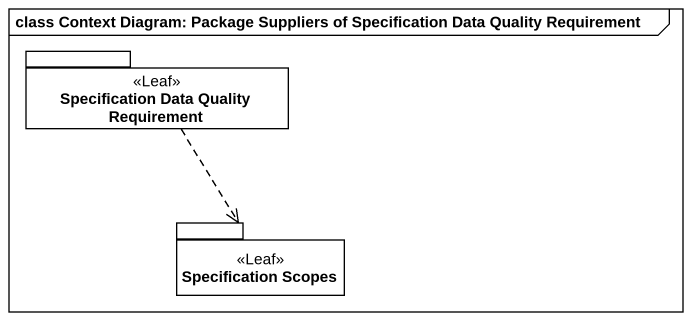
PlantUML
@startuml
mainframe class Context Diagram: Package Suppliers of Specification Data Quality Requirement
package "Specification Data Quality Requirement" as Specification_Data_Quality <<Leaf>> {
}
package "Specification Scopes" as Specification_Scopes <<Leaf>> {
}
Specification_Data_Quality ..> Specification_Scopes
@enduml
